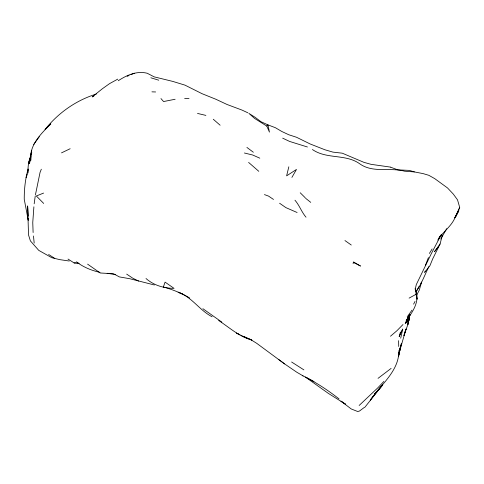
<?xml version="1.0" encoding="UTF-8"?>
<svg xmlns="http://www.w3.org/2000/svg" width="484" height="484" viewBox="0 0 484 484"><rect width="100%" height="100%" fill="white"/><g stroke="black" fill="none" stroke-linecap="round" stroke-linejoin="round"><path stroke-width="0.73" d="M365.015 407.104L382.662 384.732L370.296 400.099C380.739 384.659 399.33 370.871 398.84 350.622M33.892 206.807L32.761 222.507L33.118 232.544M409.561 315.054L409.289 318.484L407.861 324.589L403.959 335.442M408.563 318.139L408.442 319.573L409.404 316.3M31.194 155.89L30.764 160.367C29.07 145.085 41.061 133.79 50.82 123.874L45.054 129.5C58.231 112.887 76.115 100.279 96.437 94.017M31.478 152.914L31.69 150.675L29.5 163.598L30.607 155.775L31.793 152.817M409.428 315.151L409.204 317.268L409.476 315.12M457.428 212.645L455.42 217.177L458.802 210.57L454.845 217.806L459.715 207.461L457.525 199.856L453.308 194.09L447.525 187.955L434.765 178.656L428.836 175.311L423.076 173.599L414.383 171.917L409.325 170.392L397.818 169.866L390.503 167.149M442.225 235.587L440.077 243.996L432.726 258.837L429.901 265.734L424.607 272.377L425.375 271.088M409.531 315.435L407.861 324.589L408.442 320.965M28.278 169.515L27.794 173.151C28.108 167.724 27.975 162.031 30.649 157.112M34.17 203.806L35.247 195.972M29.191 162.285L29.536 160.059M31.69 150.675L31.006 154.65L31.72 152.599M28.157 168.964L28.157 168.952C25.295 178.808 24.2 189.026 24.242 199.263L28.241 220.268L28.018 218.217M398.641 356.176L400.316 347.216L398.598 355.855L401.411 343.459L398.985 353.483L406.022 328.981L403.946 335.406M35.435 194.816L40.057 172.389L41.322 169.218M400.698 338.207L402.73 329.114L399.191 336.477L400.431 332.036M288.827 166.811L286.613 175.855L296.498 169.424L291.912 177.392M26.777 175.099L26.118 177.453L27.328 174.089M30.734 157.354L30.05 159.417L30.607 155.775L28.471 163.786L29.772 160.446M408.103 318.75L406.681 322.846L409.948 315.163M163.296 287.151L165.068 282.136L174.065 288.373C163.798 288.264 153.803 285.403 146.005 278.512M428.872 266.623C424.656 275.178 421.419 284.205 415.865 292.015L419.114 286.401M425.412 265.389L428.425 257.536M404.824 332.417L404.981 332.006M457.997 211.345L459.715 207.461M408.46 316.832L407.824 318.2L409.186 315.52L405.223 323.463L410.257 314.394L406.179 320.517C413.07 311.738 420.723 300.11 415 288.76M399.191 336.477L402.73 329.114M455.329 216.892C451.826 226.216 442.775 231.782 437.796 240.131M406.469 320.898L407.486 318.871M446.714 228.654L440.761 239.048M413.614 304.146L415.006 301.429M416.397 295.621L419.223 290.267L421.637 282.027L420.917 283.279M454.845 217.806L458.802 210.57M353.683 262.05L352.993 263.308L354.264 262.794L360.526 266.055L353.683 262.05L354.264 262.794M429.393 253.465L432.121 248.939M438.22 239.501L440.609 235.865L431.202 253.894L416.307 284.574L415.435 288.331L417.075 299.209L415.931 293.625M438.692 238.515L441.729 234.262M407.219 316.839L411.999 310.129M39.289 136.73L33.705 144.462M440.077 243.996L434.565 251.638L438.546 246.58M439.212 237.372L441.39 234.54M266.793 126.07L254.614 118.441L248.891 113.383L255.128 117.309L260.894 121.665L267.924 124.866L269.443 132.108L266.793 126.07L267.924 124.866L275.366 127.697L281.773 131.466L288.73 134.733L296.51 137.256L310.208 143.99L324.945 149.774L332.919 152.121L342.297 153.192L363.895 162.334L371.095 164.342L390.37 167.083M383.879 381.434L377.822 387.823L359.134 405.483M402.978 324.546L396.868 330.778L390.485 336.229M391.132 368.391L378.04 378.349M364.519 407.28L359.449 411.049L357.718 411.527L351.209 408.944L340.978 401.139L345.673 404.279L328.376 393.407L305.283 376.976M118.253 80.743C126.754 75.117 136.833 70.64 147.203 73.241L154.172 76.859L172.788 81.409L184.979 85.142L202.07 93.702L215.846 99.244L227.026 104.477L241.982 110.074L247.893 112.814M94.084 95.838L92.208 96.921L102.39 88.735L109.596 83.611L117.781 79.122M409.095 298.126L416.337 294.145M61.504 152.871L70.156 148.727M127.135 76.327L129.101 75.48M131.061 74.639L134.334 73.229M43.596 193.08L36.33 195.984L43.687 203.437M68.026 259.055L74.143 262.963L75.607 262.709M175.129 99.256L163.568 101.549L160.96 98.561M184.652 98.403L189.02 98.482M151.94 91.845L155.618 91.966M414.383 171.917L404.612 171.203C389.91 167.155 373.146 173.29 359.884 163.907C345.794 153.658 326.718 159.526 312.404 149.514M74.143 262.963L79.14 263.641L76.526 261.929C83.345 267.138 91.597 270.586 99.952 272.329M69.254 261.027L59.671 259.618L51.806 257.712L38.762 250.379L30.389 240.881L28.532 234.952L27.636 205.924L28.314 216.167M107.145 273.272L115.349 274.609M197.502 113.425L205.888 115.398M154.402 284.991L129.664 278.699L119.367 276.909L113.498 273.738L100.2 272.988L87.592 264.131M244.39 152.998L252.721 155.025L259.805 158.177M163.792 287.091C172.794 289.644 181.597 293.153 189.631 297.975M150.863 77.785L158.764 80.199M183.684 294.581L178.118 292.209C191.9 296.922 199.408 310.286 212.125 316.784M243.863 336.719L251.91 340.101C239.12 336.58 229.47 327.589 218.629 320.462M264.433 194.592L268.578 196.117L273.514 199.456M243.906 336.737L250.512 339.453L256.768 343.362L284.628 363.926L296.686 372.16L303.099 375.923M297.103 212.506L285.875 207.618L279.589 203.232M307.437 146.997L289.62 141.443L282.674 138.164M238.4 334.008L236.422 333.077L240.143 334.922M243.682 336.495L246.326 337.741M138.612 281.059L132.882 278.27L126.675 274.119M241.383 335.539L243.246 336.465M339.03 398.876C327.583 389.953 315.423 381.924 302.355 375.584M306.009 377.278L313.965 381.58M303.885 369.879L291.622 362.008M48.624 254.463L54.752 258.408M221.841 322.12L202.887 308.695M344.959 240.56L351.275 245.025M278.826 359.606L284.628 363.926M246.907 147.426L253.344 152.242M305.646 198.319L310.758 202.373M258.801 171.318L248.607 162.418M213.287 119.252L220.129 125.223M294.962 200.213C299.402 205.246 301.568 212.052 306.015 217.207M300.213 192.765L305.253 197.787M33.487 235.98L34.176 243.047M398.622 340.669L398.719 346.502M409.053 318.684L408.829 320.801L409.077 318.672M381.906 385.893L374.725 393.801L381.906 385.893"/></g></svg>
